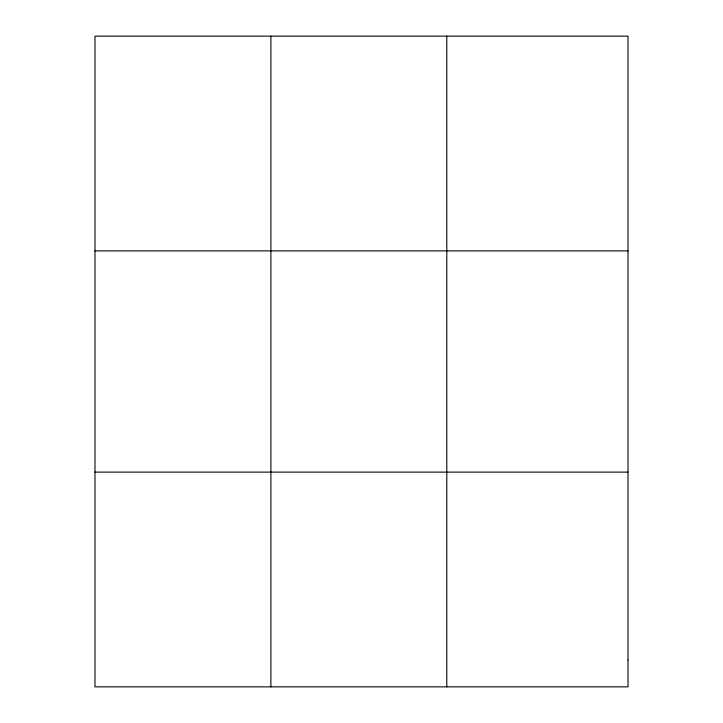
<?xml version="1.0" encoding="UTF-8"?>
<svg xmlns="http://www.w3.org/2000/svg" width="723" height="723" viewBox="0 0 723 723"><rect width="100%" height="100%" fill="white"/><g stroke="black" fill="none" stroke-linecap="round" stroke-linejoin="round"><path stroke-width="1.08" d="M270.89 36.15L270.89 686.85M446.787 36.15L446.787 686.85M94.984 250.881L628.016 250.881M94.984 472.119L628.016 472.119M628.016 660.009L628.016 686.85L94.984 686.85L94.984 36.15L628.016 36.15L628.016 660.009"/></g></svg>
